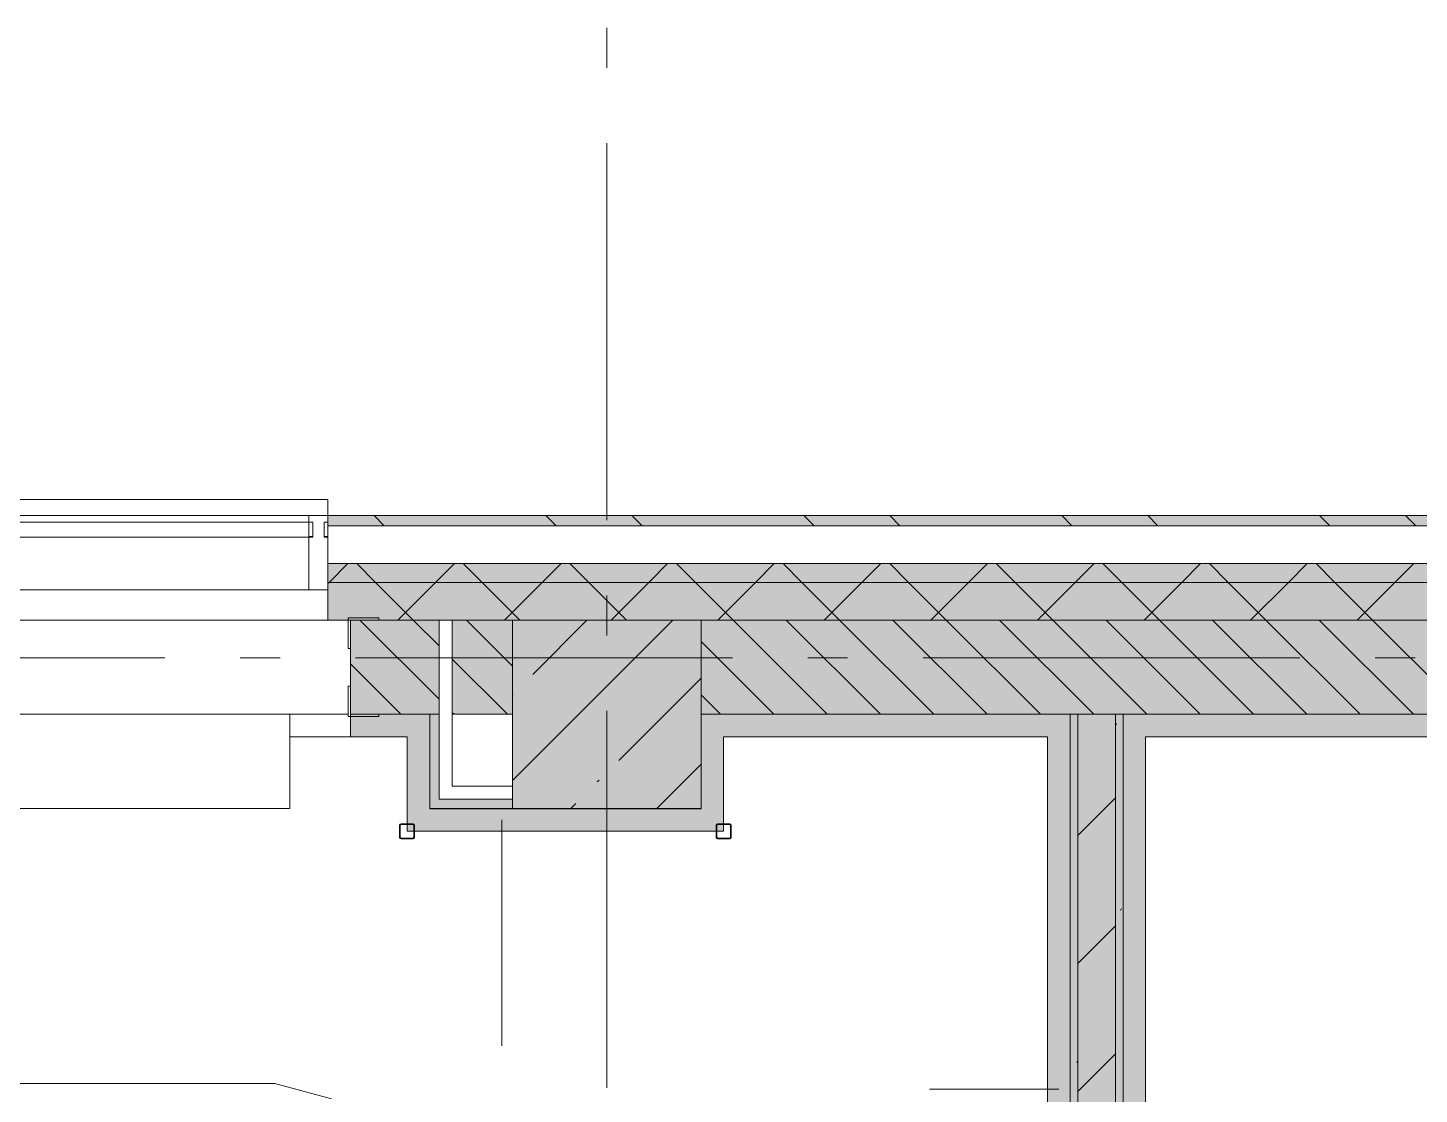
# Model space of a CAD drawing. Header units: millimetres. Extents: x -537608 to 253996, y -217170 to 186033.
# Drawn here: x -289563 to -285870, y -125657 to -122829 of the extents above; entities that cross this region are included whole.
import ezdxf

# ---------------------------------------------------------------- set-up
doc = ezdxf.new("R2010")
doc.units = ezdxf.units.MM
doc.layers.add('PDF _Геометрия', color=7, linetype='Continuous')
doc.layers.add('PDF _Сплошная заливка', color=7, linetype='Continuous', true_color=0xffffff)

msp = doc.modelspace()

# ---------------------------------------------------------------- hatches: boundary and pattern name
at = {"layer": 'PDF _Сплошная заливка', "transparency": 33554559}
h = msp.add_hatch(color=256, dxfattribs=at)
h.paths.add_polyline_path([(-276766.1698, -124149.6224), (-276766.1698, -124122.6244), (-280081.5092, -124122.6244), (-280081.5092, -124149.6224), (-277423.2667, -124149.6224)], flags=0)
h.paths.add_polyline_path([(-281781.5102, -124149.6224), (-281781.5102, -124122.6244), (-282976.5099, -124122.6244), (-282976.5099, -124149.6224), (-282061.2479, -124149.6224)], flags=0)
h.paths.add_polyline_path([(-284676.511, -124149.6224), (-284676.511, -124122.6244), (-288766.5135, -124122.6244), (-288766.5135, -124149.6224), (-285012.6906, -124149.6224)], flags=0)
h.paths.add_polyline_path([(-290466.5125, -124149.6224), (-290466.5125, -124122.6244), (-317511.9667, -124122.6244), (-317511.9667, -124149.6224), (-290493.9411, -124149.6224)], flags=0)
h.paths.add_polyline_path([(-320851.6344, -124149.6224), (-319211.9699, -124149.6224), (-319211.9699, -124122.6244), (-321036.1857, -124122.6244), (-321036.1857, -124149.6224)], flags=0)
h.paths.add_polyline_path([(-322959.8077, -124149.6224), (-322736.1846, -124149.6224), (-322736.1846, -124122.6244), (-324536.1883, -124122.6244), (-324536.1883, -124149.6224), (-323803.077, -124149.6224)], flags=0)
h.paths.add_polyline_path([(-326236.1872, -124149.6224), (-326236.1872, -124122.6244), (-328036.1908, -124122.6244), (-328036.1908, -124149.6224), (-326332.885, -124149.6224)], flags=0)
h.paths.add_polyline_path([(-331441.1878, -124149.6224), (-329736.1897, -124149.6224), (-329736.1897, -124122.6244), (-331441.1878, -124122.6244)], flags=0)
h.paths.add_polyline_path([(-333161.192, -124149.6224), (-333161.192, -124122.6244), (-333373.1891, -124122.6244), (-333373.1891, -124149.6224)], flags=0)
h = msp.add_hatch(color=256, dxfattribs=at)
h.paths.add_polyline_path([(-277423.2667, -124299.6231), (-276766.1698, -124299.6231), (-276766.1698, -124249.6228), (-280081.5092, -124249.6228), (-280081.5092, -124299.6231), (-278266.536, -124299.6231)], flags=0)
h.paths.add_polyline_path([(-281781.5102, -124299.6231), (-281781.5102, -124249.6228), (-282976.5099, -124249.6228), (-282976.5099, -124299.6231), (-282061.2479, -124299.6231)], flags=0)
h.paths.add_polyline_path([(-284676.511, -124299.6231), (-284676.511, -124249.6228), (-288766.5135, -124249.6228), (-288766.5135, -124299.6231), (-285012.6906, -124299.6231)], flags=0)
h.paths.add_polyline_path([(-290493.9411, -124299.6231), (-290466.5125, -124299.6231), (-290466.5125, -124249.6228), (-317511.9667, -124249.6228), (-317511.9667, -124299.6231), (-290915.5758, -124299.6231)], flags=0)
h.paths.add_polyline_path([(-319211.9699, -124299.6231), (-319211.9699, -124249.6228), (-321036.1857, -124249.6228), (-321036.1857, -124299.6231), (-319586.7304, -124299.6231)], flags=0)
h.paths.add_polyline_path([(-326236.1872, -124299.6231), (-326236.1872, -124249.6228), (-328036.1908, -124249.6228), (-328036.1908, -124299.6231), (-326332.885, -124299.6231)], flags=0)
h.paths.add_polyline_path([(-322959.8077, -124299.6231), (-322736.1846, -124299.6231), (-322736.1846, -124249.6228), (-324536.1883, -124249.6228), (-324536.1883, -124299.6231), (-323803.077, -124299.6231)], flags=0)
h.paths.add_polyline_path([(-329736.1897, -124299.6231), (-329736.1897, -124249.6228), (-331441.1878, -124249.6228), (-331441.1878, -124299.6231), (-330127.5969, -124299.6231)], flags=0)
h.paths.add_polyline_path([(-333161.192, -124299.6231), (-333161.192, -124249.6228), (-333373.1891, -124249.6228), (-333373.1891, -124299.6231)], flags=0)
h = msp.add_hatch(color=256, dxfattribs=at)
h.paths.add_polyline_path([(-276766.1698, -124399.6235), (-276766.1698, -124299.6231), (-280081.5092, -124299.6231), (-280081.5092, -124399.6235), (-277423.2667, -124399.6235)], flags=0)
h.paths.add_polyline_path([(-282482.8826, -124399.6235), (-281781.5102, -124399.6235), (-281781.5102, -124299.6231), (-282976.5099, -124299.6231), (-282976.5099, -124399.6235), (-282904.5172, -124399.6235)], flags=0)
h.paths.add_polyline_path([(-284676.511, -124399.6235), (-284676.511, -124299.6231), (-288766.5135, -124299.6231), (-288766.5135, -124399.6235), (-285012.6906, -124399.6235)], flags=0)
h.paths.add_polyline_path([(-290466.5125, -124399.6235), (-290466.5125, -124299.6231), (-317511.9667, -124299.6231), (-317511.9667, -124399.6235), (-290493.9411, -124399.6235)], flags=0)
h.paths.add_polyline_path([(-319211.9699, -124399.6235), (-319211.9699, -124299.6231), (-321036.1857, -124299.6231), (-321036.1857, -124399.6235), (-319586.7304, -124399.6235)], flags=0)
h.paths.add_polyline_path([(-323803.077, -124399.6235), (-322736.1846, -124399.6235), (-322736.1846, -124299.6231), (-324536.1883, -124299.6231), (-324536.1883, -124399.6235), (-324224.7117, -124399.6235)], flags=0)
h.paths.add_polyline_path([(-328036.1908, -124399.6235), (-326236.1872, -124399.6235), (-326236.1872, -124299.6231), (-328036.1908, -124299.6231)], flags=0)
h.paths.add_polyline_path([(-329736.1897, -124399.6235), (-329736.1897, -124299.6231), (-331441.1878, -124299.6231), (-331441.1878, -124399.6235), (-330127.5969, -124399.6235)], flags=0)
h.paths.add_polyline_path([(-333161.192, -124399.6235), (-333161.192, -124299.6231), (-333373.1891, -124299.6231), (-333373.1891, -124399.6235)], flags=0)
h = msp.add_hatch(color=256, dxfattribs=at)
h.paths.add_polyline_path([(-274950.1525, -124649.6246), (-274726.1677, -124649.6246), (-274726.1677, -124399.6235), (-275037.6528, -124399.6235), (-275037.6528, -124649.6246), (-274970.1513, -124649.6246)], flags=0)
h.paths.add_polyline_path([(-272806.1669, -124649.6246), (-272776.1677, -124649.6246), (-272776.1677, -124399.6235), (-272806.1669, -124399.9723)], flags=0)
h.paths.add_polyline_path([(-279721.154, -124649.6246), (-277026.1692, -124649.6246), (-277026.1692, -124399.6235), (-280021.1704, -124399.6235), (-280021.1704, -124649.6246), (-279953.0747, -124649.6246)], flags=0)
h.paths.add_polyline_path([(-276526.1692, -124649.6246), (-276447.6531, -124649.6246), (-276447.6531, -124399.6235), (-276526.1692, -124399.6235)], flags=0)
h.paths.add_polyline_path([(-282061.2479, -124649.6246), (-281841.1708, -124649.6246), (-281841.1708, -124399.6235), (-282916.1712, -124399.6235), (-282916.1712, -124649.6246), (-282876.1715, -124649.6246), (-282876.1715, -124399.9723), (-282376.1714, -124399.9723), (-282376.1714, -124649.6246), (-282316.1707, -124649.6246)], flags=0)
h.paths.add_polyline_path([(-286796.3468, -124649.6246), (-284736.1715, -124649.6246), (-284736.1715, -124399.6235), (-288436.1728, -124399.6235), (-288436.1728, -124649.6246), (-288276.1738, -124649.6246), (-288276.1738, -124399.9723), (-287776.1737, -124399.9723), (-287776.1737, -124649.6246), (-287542.4985, -124649.6246)], flags=0)
h.paths.add_polyline_path([(-288471.1733, -124649.6246), (-288471.1733, -124399.6235), (-288706.1727, -124399.6235), (-288706.1727, -124649.6246), (-288496.1734, -124649.6246)], flags=0)
h.paths.add_polyline_path([(-291076.1754, -124649.6246), (-291026.1752, -124649.6246), (-291026.1752, -124399.6235), (-291076.1754, -124399.6235)], flags=0)
h.paths.add_polyline_path([(-291876.1747, -124649.6246), (-291876.1747, -124399.6235), (-296576.1782, -124399.6235), (-296576.1782, -124649.6246), (-292602.1144, -124649.6246)], flags=0)
h.paths.add_polyline_path([(-297076.1761, -124649.6246), (-297076.1761, -124399.6235), (-302526.1787, -124399.6235), (-302526.1787, -124649.6246), (-299348.2668, -124649.6246)], flags=0)
h.paths.add_polyline_path([(-303026.1809, -124649.6246), (-303026.1809, -124399.6235), (-308526.1794, -124399.6235), (-308526.1794, -124649.6246), (-306094.4213, -124649.6246)], flags=0)
h.paths.add_polyline_path([(-309026.1817, -124649.6246), (-309026.1817, -124399.6235), (-314776.1856, -124399.6235), (-314776.1856, -124649.6246), (-309467.4986, -124649.6246)], flags=0)
for points in [[(-288276.1738, -124899.9701), (-287776.1737, -124899.9701), (-287776.1737, -124399.9723), (-288276.1738, -124399.9723), (-288276.1738, -124649.6246)], [(-286676.3476, -128279.6269), (-286676.3476, -124649.6246), (-286776.348, -124649.6246), (-286776.348, -128279.6269), (-286699.2292, -128279.6269)], [(-286676.3476, -128259.6259), (-286656.3466, -128259.6259), (-286656.3466, -124649.6246), (-286676.3476, -124649.6246), (-286676.3476, -126877.9457)]]:
    msp.add_hatch(color=256, dxfattribs=at).paths.add_polyline_path(points)
at = {"layer": 'PDF _Сплошная заливка', "true_color": 0xbce362, "transparency": 33554559}
for points in [[(-288556.1742, -124709.6231), (-288496.1734, -124709.6231), (-288496.1734, -124649.6246), (-288706.1727, -124649.6246), (-288706.1727, -124709.6231)], [(-286856.3475, -124709.6231), (-286796.3468, -124709.6231), (-286796.3468, -124649.6246), (-287776.1737, -124649.6246), (-287776.1737, -124709.6231), (-287542.4985, -124709.6231)], [(-284736.1715, -124709.6231), (-284736.1715, -124649.6246), (-286656.3466, -124649.6246), (-286656.3466, -124709.6231), (-285012.6906, -124709.6231)], [(-288385.7678, -124959.6242), (-287716.1731, -124959.6242), (-287716.1731, -124899.6214), (-288496.1734, -124899.6214), (-288496.1734, -124959.6242)]]:
    msp.add_hatch(color=63, dxfattribs=at).paths.add_polyline_path(points)
at = {"layer": 'PDF _Сплошная заливка', "true_color": 0x77b143, "transparency": 33554559}
for points in [[(-288496.1734, -124874.97), (-288471.1733, -124874.97), (-288471.1733, -124649.6246), (-288496.1734, -124649.6246), (-288496.1734, -124839.9716)], [(-288276.1738, -124899.9701), (-288276.1738, -124874.97), (-288496.1734, -124874.97), (-288496.1734, -124899.9701), (-288385.7678, -124899.9701)]]:
    msp.add_hatch(color=75, dxfattribs=at).paths.add_polyline_path(points)
at = {"layer": 'PDF _Сплошная заливка', "transparency": 33554559}
h = msp.add_hatch(color=256, dxfattribs=at)
h.paths.add_polyline_path([(-286796.3468, -128259.6259), (-286776.348, -128259.6259), (-286776.348, -126899.6259), (-286796.3468, -126899.6259), (-286796.3468, -126919.6226)], flags=0)
h.paths.add_polyline_path([(-286776.348, -126799.6255), (-286776.348, -126499.6242), (-286796.3468, -126499.6242), (-286796.3468, -126799.6255)], flags=0)
h.paths.add_polyline_path([(-286776.348, -126399.6237), (-286776.348, -124649.6246), (-286796.3468, -124649.6246), (-286796.3468, -126399.6237)], flags=0)

# ---------------------------------------------------------------- linework, layer by layer
at = {"layer": 'PDF _Геометрия', "color": 253, "lineweight": 9, "true_color": 0xaaaaaa}
for p, q in [((-288026.1727, -122828.832), (-288026.1727, -122934.6669)), ((-288026.1727, -123134.6678), (-288026.1727, -124134.668)), ((-290466.5125, -124079.6212), (-288766.5135, -124079.6212)), ((-288766.5135, -124079.6212), (-288766.5135, -124122.6244)), ((-288816.5116, -124177.6237), (-288807.4025, -124177.6237)), ((-288776.5119, -124177.6237), (-288766.5135, -124177.6237)), ((-288026.1727, -124334.6645), (-288026.1727, -124440.4995)), ((-289198.7709, -124499.6239), (-290198.771, -124499.6239)), ((-288892.9372, -124499.6239), (-288998.77, -124499.6239)), ((-287692.9362, -124499.6239), (-288692.9363, -124499.6239)), ((-287387.1025, -124499.6239), (-287492.9375, -124499.6239)), ((-286187.1037, -124499.6239), (-287187.1038, -124499.6239)), ((-285881.27, -124499.6239), (-285987.1028, -124499.6239)), ((-288026.1727, -124640.5004), (-288026.1727, -125640.5004)), ((-288907.0175, -125628.8573), (-290107.0185, -125628.8573)), ((-288757.019, -125669.0487), (-288907.0175, -125628.8573))]:
    msp.add_line(p, q, dxfattribs=at)
at = {"layer": 'PDF _Геометрия', "lineweight": 9}
for p, q in [((-289591.5129, -124122.6244), (-288816.5116, -124122.6244)), ((-288766.5135, -124122.6244), (-288816.5116, -124122.6244)), ((-288816.5116, -124122.6244), (-288816.5116, -124139.624)), ((-288766.5135, -124139.624), (-288766.5135, -124122.6244)), ((-284676.511, -124122.6244), (-288766.5135, -124122.6244)), ((-288766.5135, -124122.6244), (-288766.5135, -124149.6224)), ((-289591.5129, -124139.624), (-288816.5116, -124139.624)), ((-288816.5116, -124139.624), (-288816.5116, -124179.6217)), ((-288816.5116, -124139.624), (-288806.5133, -124139.624)), ((-288806.5133, -124139.624), (-288806.5133, -124179.6217)), ((-288776.5119, -124179.6217), (-288776.5119, -124139.624)), ((-288776.5119, -124139.624), (-288766.5135, -124139.624)), ((-288766.5135, -124149.6224), (-288766.5135, -124249.6228)), ((-288766.5135, -124149.6224), (-284676.511, -124149.6224)), ((-288816.5116, -124179.6217), (-289591.5129, -124179.6217)), ((-288806.5133, -124179.6217), (-288816.5116, -124179.6217)), ((-288816.5116, -124179.6217), (-288816.5116, -124319.624)), ((-288766.5135, -124179.6217), (-288776.5119, -124179.6217)), ((-288766.5135, -124319.624), (-288766.5135, -124179.6217)), ((-288766.5135, -124249.6228), (-288766.5135, -124299.6231)), ((-288766.5135, -124249.6228), (-284676.511, -124249.6228)), ((-288763.2561, -124299.6231), (-288713.2559, -124249.6228)), ((-288639.8122, -124299.6231), (-288689.8124, -124249.6228)), ((-288480.4139, -124299.6231), (-288430.4137, -124249.6228)), ((-288356.9699, -124299.6231), (-288406.9701, -124249.6228)), ((-288197.5694, -124299.6231), (-288147.5692, -124249.6228)), ((-288074.1276, -124299.6231), (-288124.1278, -124249.6228)), ((-287914.7272, -124299.6231), (-287864.7269, -124249.6228)), ((-287791.2853, -124299.6231), (-287841.2856, -124249.6228)), ((-287631.8848, -124299.6231), (-287581.8846, -124249.6228)), ((-287508.4409, -124299.6231), (-287558.4411, -124249.6228)), ((-287349.0426, -124299.6231), (-287299.0424, -124249.6228)), ((-287225.5986, -124299.6231), (-287275.5989, -124249.6228)), ((-287066.1981, -124299.6231), (-287016.1979, -124249.6228)), ((-286942.7563, -124299.6231), (-286992.7566, -124249.6228)), ((-286783.3559, -124299.6231), (-286733.3557, -124249.6228)), ((-286659.9141, -124299.6231), (-286709.9143, -124249.6228)), ((-286500.5136, -124299.6231), (-286450.5134, -124249.6228)), ((-286377.0696, -124299.6231), (-286427.0698, -124249.6228)), ((-286217.6713, -124299.6231), (-286167.6711, -124249.6228)), ((-286094.2274, -124299.6231), (-286144.2276, -124249.6228)), ((-285934.8269, -124299.6231), (-285884.8267, -124249.6228)), ((-288766.5135, -124302.8783), (-288763.2561, -124299.6231)), ((-288766.5135, -124299.6231), (-288766.5135, -124399.6235)), ((-288766.5135, -124299.6231), (-284676.511, -124299.6231)), ((-288539.8139, -124399.6235), (-288639.8122, -124299.6231)), ((-288580.4122, -124399.6235), (-288480.4139, -124299.6231)), ((-288256.9694, -124399.6235), (-288356.9699, -124299.6231)), ((-288297.5698, -124399.6235), (-288197.5694, -124299.6231)), ((-287974.1272, -124399.6235), (-288074.1276, -124299.6231)), ((-288014.7276, -124399.6235), (-287914.7272, -124299.6231)), ((-287691.2849, -124399.6235), (-287791.2853, -124299.6231)), ((-287731.8853, -124399.6235), (-287631.8848, -124299.6231)), ((-287408.4426, -124399.6235), (-287508.4409, -124299.6231)), ((-287449.0409, -124399.6235), (-287349.0426, -124299.6231)), ((-287125.5982, -124399.6235), (-287225.5986, -124299.6231)), ((-287166.1986, -124399.6235), (-287066.1981, -124299.6231)), ((-286842.7559, -124399.6235), (-286942.7563, -124299.6231)), ((-286883.3563, -124399.6235), (-286783.3559, -124299.6231)), ((-286559.9137, -124399.6235), (-286659.9141, -124299.6231)), ((-286600.514, -124399.6235), (-286500.5136, -124299.6231)), ((-286277.0713, -124399.6235), (-286377.0696, -124299.6231)), ((-286317.6696, -124399.6235), (-286217.6713, -124299.6231)), ((-285994.2269, -124399.6235), (-286094.2274, -124299.6231)), ((-286034.8273, -124399.6235), (-285934.8269, -124299.6231)), ((-289591.5129, -124319.624), (-288816.5116, -124319.624)), ((-288816.5116, -124319.624), (-288766.5135, -124319.624)), ((-288766.5135, -124399.6235), (-284676.511, -124399.6235)), ((-288706.1727, -124649.6246), (-288706.1727, -124399.6235)), ((-288706.1727, -124399.6235), (-288471.1733, -124399.6235)), ((-288471.1733, -124609.683), (-288681.235, -124399.6235)), ((-288471.1733, -124468.264), (-288539.8139, -124399.6235)), ((-288471.1733, -124399.6235), (-288436.1728, -124399.6235)), ((-288471.1733, -124399.6235), (-288471.1733, -124649.6246)), ((-288436.1728, -124399.6235), (-284736.1715, -124399.6235)), ((-288436.1728, -124649.6246), (-288436.1728, -124399.6235)), ((-288276.1738, -124521.8424), (-288398.3906, -124399.6235)), ((-288276.1738, -124825.3143), (-287850.8275, -124399.9723)), ((-288276.1738, -124649.6246), (-288276.1738, -124399.9723)), ((-288276.1738, -124399.9723), (-287776.1737, -124399.9723)), ((-287776.1737, -124399.9723), (-288276.1738, -124399.9723)), ((-288276.1738, -124399.9723), (-288276.1738, -124649.6246)), ((-288256.6228, -124399.9723), (-288256.9694, -124399.6235)), ((-288222.6815, -124543.7251), (-288078.9266, -124399.9723)), ((-288115.2016, -124399.9723), (-288115.5483, -124399.6235)), ((-287973.7805, -124399.9723), (-287974.1272, -124399.6235)), ((-287832.3594, -124399.9723), (-287832.706, -124399.6235)), ((-287776.1737, -124399.9723), (-287776.1737, -124649.6246)), ((-287776.1737, -124649.6246), (-287776.1737, -124399.9723)), ((-287441.2838, -124649.6246), (-287691.2849, -124399.6235)), ((-287299.8626, -124649.6246), (-287549.8637, -124399.6235)), ((-287158.4415, -124649.6246), (-287408.4426, -124399.6235)), ((-287017.0204, -124649.6246), (-287267.0193, -124399.6235)), ((-286875.5993, -124649.6246), (-287125.5982, -124399.6235)), ((-286734.1781, -124649.6246), (-286984.177, -124399.6235)), ((-286592.7569, -124649.6246), (-286842.7559, -124399.6235)), ((-286451.3337, -124649.6246), (-286701.3348, -124399.6235)), ((-286309.9125, -124649.6246), (-286559.9137, -124399.6235)), ((-286168.4914, -124649.6246), (-286418.4925, -124399.6235)), ((-286027.0702, -124649.6246), (-286277.0713, -124399.6235)), ((-285885.6491, -124649.6246), (-286135.6481, -124399.6235)), ((-285744.228, -124649.6246), (-285994.2269, -124399.6235)), ((-287582.7049, -124649.6246), (-287776.1737, -124456.1558)), ((-288572.6551, -124649.6246), (-288706.1727, -124516.1069)), ((-288289.8128, -124649.6246), (-288436.1728, -124503.2624)), ((-287994.5824, -124771.8263), (-287776.1737, -124553.4134)), ((-288276.1738, -124597.2173), (-288274.9639, -124596.0074)), ((-287724.1282, -124649.6246), (-287776.1737, -124597.579)), ((-288431.2339, -124649.6246), (-288436.1728, -124644.6857)), ((-288706.1727, -124709.6231), (-288706.1727, -124649.6246)), ((-288706.1727, -124649.6246), (-288496.1734, -124649.6246)), ((-288496.1734, -124649.6246), (-288706.1727, -124649.6246)), ((-288496.1734, -124649.6246), (-288496.1734, -124839.9716)), ((-288496.1734, -124709.6231), (-288496.1734, -124649.6246)), ((-288471.1733, -124649.6246), (-288496.1734, -124649.6246)), ((-288471.1733, -124649.6246), (-288471.1733, -124839.9716)), ((-288436.1728, -124839.9716), (-288436.1728, -124649.6246)), ((-288436.1728, -124649.6246), (-288276.1738, -124649.6246)), ((-288276.1738, -124649.6246), (-288276.1738, -124899.9701)), ((-287776.1737, -124649.6246), (-286796.3468, -124649.6246)), ((-287776.1737, -124899.9701), (-287776.1737, -124649.6246)), ((-286796.3468, -124649.6246), (-287776.1737, -124649.6246)), ((-287776.1737, -124649.6246), (-287776.1737, -124709.6231)), ((-286796.3468, -124649.6246), (-286796.3468, -124709.6231)), ((-286776.348, -124649.6246), (-286796.3468, -124649.6246)), ((-286796.3468, -124709.6231), (-286796.3468, -124649.6246)), ((-286776.348, -126399.6237), (-286776.348, -124649.6246)), ((-286776.348, -124649.6246), (-286676.3476, -124649.6246)), ((-286656.3466, -124649.6246), (-286676.3476, -124649.6246)), ((-286676.3476, -124649.6246), (-286676.3476, -128259.6259)), ((-284736.1715, -124649.6246), (-286656.3466, -124649.6246)), ((-284736.1715, -124649.6246), (-286656.3466, -124649.6246)), ((-286656.3466, -124649.6246), (-286656.3466, -124709.6231)), ((-286656.3466, -124709.6231), (-286656.3466, -124649.6246)), ((-288706.1727, -124709.6231), (-288867.4958, -124709.6231)), ((-288556.1742, -124709.6231), (-288706.1727, -124709.6231)), ((-288556.1742, -124959.6242), (-288556.1742, -124709.6231)), ((-288496.1734, -124899.6214), (-288496.1734, -124709.6231)), ((-287776.1737, -124709.6231), (-287776.1737, -124899.6214)), ((-286856.3475, -124709.6231), (-287716.1731, -124709.6231)), ((-287716.1731, -124709.6231), (-287716.1731, -124899.6214)), ((-286856.3475, -126319.6242), (-286856.3475, -124709.6231)), ((-286796.3468, -124709.6231), (-286796.3468, -126379.6228)), ((-286796.3468, -126379.6228), (-286796.3468, -124709.6231)), ((-286656.3466, -124709.6231), (-286656.3466, -128199.6231)), ((-286656.3466, -128199.6231), (-286656.3466, -124709.6231)), ((-286596.3481, -128199.6231), (-286596.3481, -124709.6231)), ((-286596.3481, -124709.6231), (-284736.1715, -124709.6231)), ((-287894.6315, -124899.9701), (-287776.1737, -124781.5146)), ((-288051.6077, -124828.8495), (-288046.8669, -124824.1087)), ((-288496.1734, -124839.9716), (-288496.1734, -124874.97)), ((-288471.1733, -124839.9716), (-288471.1733, -124874.97)), ((-288276.1738, -124839.9716), (-288436.1728, -124839.9716)), ((-288276.1738, -124874.97), (-288276.1738, -124839.9716)), ((-288496.1734, -124874.97), (-288496.1734, -124899.9701)), ((-287776.1737, -124899.6214), (-288496.1734, -124899.6214)), ((-288496.1734, -124899.9701), (-288276.1738, -124899.9701)), ((-288471.1733, -124874.97), (-288276.1738, -124874.97)), ((-288276.1738, -124899.9701), (-288276.1738, -124874.97)), ((-288276.1738, -124899.9701), (-287776.1737, -124899.9701)), ((-288122.7284, -124899.9701), (-288108.633, -124885.8726)), ((-287716.1731, -124899.6214), (-287716.1731, -124959.6242)), ((-286776.348, -124971.4354), (-286676.3476, -124871.4392)), ((-288572.1728, -124939.9721), (-288575.0018, -124941.1432)), ((-288540.1734, -124939.9721), (-288572.1728, -124939.9721)), ((-288537.3444, -124941.1432), (-288540.1734, -124939.9721)), ((-288304.8232, -124929.6249), (-288304.8232, -125528.9559)), ((-287732.1738, -124939.9721), (-287735.0007, -124941.1432)), ((-287700.1723, -124939.9721), (-287732.1738, -124939.9721)), ((-287697.3454, -124941.1432), (-287700.1723, -124939.9721)), ((-288575.0018, -124941.1432), (-288576.173, -124943.9723)), ((-288576.173, -124943.9723), (-288576.173, -124975.9695)), ((-288576.173, -124975.9695), (-288575.0018, -124978.7985)), ((-288574.1729, -124943.9723), (-288573.5873, -124942.5556)), ((-288574.1729, -124975.9695), (-288574.1729, -124943.9723)), ((-288573.5873, -124977.3861), (-288574.1729, -124975.9695)), ((-288573.5873, -124942.5556), (-288572.1728, -124941.97)), ((-288572.1728, -124977.9717), (-288573.5873, -124977.3861)), ((-288572.1728, -124941.97), (-288540.1734, -124941.97)), ((-288496.1734, -124959.6242), (-288556.1742, -124959.6242)), ((-288540.1734, -124941.97), (-288538.7589, -124942.5556)), ((-288538.7589, -124977.3861), (-288540.1734, -124977.9717)), ((-288538.7589, -124942.5556), (-288538.1733, -124943.9723)), ((-288538.1733, -124975.9695), (-288538.7589, -124977.3861)), ((-288538.1733, -124943.9723), (-288538.1733, -124975.9695)), ((-288536.1733, -124943.9723), (-288537.3444, -124941.1432)), ((-288537.3444, -124978.7985), (-288536.1733, -124975.9695)), ((-288536.1733, -124975.9695), (-288536.1733, -124943.9723)), ((-287716.1731, -124959.6242), (-288496.1734, -124959.6242)), ((-287735.0007, -124941.1432), (-287736.174, -124943.9723)), ((-287736.174, -124943.9723), (-287736.174, -124975.9695)), ((-287736.174, -124975.9695), (-287735.0007, -124978.7985)), ((-287734.1739, -124943.9723), (-287733.5883, -124942.5556)), ((-287734.1739, -124975.9695), (-287734.1739, -124943.9723)), ((-287733.5883, -124977.3861), (-287734.1739, -124975.9695)), ((-287733.5883, -124942.5556), (-287732.1738, -124941.97)), ((-287732.1738, -124977.9717), (-287733.5883, -124977.3861)), ((-287732.1738, -124941.97), (-287700.1723, -124941.97)), ((-287700.1723, -124941.97), (-287698.7599, -124942.5556)), ((-287698.7599, -124977.3861), (-287700.1723, -124977.9717)), ((-287698.7599, -124942.5556), (-287698.1722, -124943.9723)), ((-287698.1722, -124975.9695), (-287698.7599, -124977.3861)), ((-287698.1722, -124943.9723), (-287698.1722, -124975.9695)), ((-287696.1721, -124943.9723), (-287697.3454, -124941.1432)), ((-287697.3454, -124978.7985), (-287696.1721, -124975.9695)), ((-287696.1721, -124975.9695), (-287696.1721, -124943.9723)), ((-288575.0018, -124978.7985), (-288572.1728, -124979.9696)), ((-288540.1734, -124977.9717), (-288572.1728, -124977.9717)), ((-288572.1728, -124979.9696), (-288540.1734, -124979.9696)), ((-288540.1734, -124979.9696), (-288537.3444, -124978.7985)), ((-287735.0007, -124978.7985), (-287732.1738, -124979.9696)), ((-287700.1723, -124977.9717), (-287732.1738, -124977.9717)), ((-287732.1738, -124979.9696), (-287700.1723, -124979.9696)), ((-287700.1723, -124979.9696), (-287697.3454, -124978.7985)), ((-286776.348, -125310.8487), (-286676.3476, -125210.8482)), ((-286776.348, -125650.262), (-286676.3476, -125550.2616)), ((-286826.3482, -125643.8074), (-287170.0309, -125643.8074))]:
    msp.add_line(p, q, dxfattribs=at)
at = {"layer": 'PDF _Геометрия', "color": 8, "lineweight": 9, "true_color": 0x787878}
for p, q in [((-288616.7842, -124149.6224), (-288643.7844, -124122.6244)), ((-288160.586, -124149.6224), (-288187.5862, -124122.6244)), ((-287932.489, -124149.6224), (-287959.4893, -124122.6244)), ((-287476.2908, -124149.6224), (-287503.291, -124122.6244)), ((-287248.1917, -124149.6224), (-287275.1919, -124122.6244)), ((-286791.9957, -124149.6224), (-286818.9959, -124122.6244)), ((-286563.8966, -124149.6224), (-286590.8968, -124122.6244)), ((-286107.7006, -124149.6224), (-286134.6986, -124122.6244)), ((-285879.6014, -124149.6224), (-285906.6017, -124122.6244)), ((-286673.891, -124677.4709), (-286676.3476, -124673.2167)), ((-286659.998, -125164.5855), (-286663.3502, -125170.3899)), ((-286776.348, -125569.3066), (-286778.5634, -125573.1432))]:
    msp.add_line(p, q, dxfattribs=at)
at = {"layer": 'PDF _Геометрия', "color": 9, "lineweight": 9, "true_color": 0xc0c0c0}
for p, q in [((-288766.5135, -124399.6235), (-290466.5125, -124399.6235)), ((-290466.1745, -124649.6246), (-288712.173, -124649.6246)), ((-288867.4958, -124649.6246), (-290317.4978, -124649.6246)), ((-288867.4958, -124899.6214), (-288867.4958, -124649.6246)), ((-290317.4978, -124899.6214), (-288867.4958, -124899.6214))]:
    msp.add_line(p, q, dxfattribs=at)
at = {"layer": 'PDF _Геометрия', "color": 253, "lineweight": 20, "true_color": 0xaaaaaa}
for p, q in [((-288631.1745, -124393.6253), (-288712.173, -124393.6253)), ((-288712.173, -124393.6253), (-288712.173, -124474.6238)), ((-288706.1727, -124474.6238), (-288706.1727, -124399.6235)), ((-288706.1727, -124399.6235), (-288631.1745, -124399.6235)), ((-288631.1745, -124399.6235), (-288631.1745, -124393.6253)), ((-288712.173, -124474.6238), (-288706.1727, -124474.6238)), ((-288706.1727, -124574.6243), (-288712.173, -124574.6243)), ((-288712.173, -124574.6243), (-288712.173, -124655.6227)), ((-288706.1727, -124649.6246), (-288706.1727, -124574.6243)), ((-288712.173, -124655.6227), (-288631.1745, -124655.6227)), ((-288631.1745, -124649.6246), (-288706.1727, -124649.6246)), ((-288631.1745, -124655.6227), (-288631.1745, -124649.6246))]:
    msp.add_line(p, q, dxfattribs=at)
at = {"layer": 'PDF _Сплошная заливка', "color": 63, "lineweight": 35, "true_color": 0xbce362, "transparency": 33554559}
for points in [[(-288496.1734, -124959.6242), (-288496.1734, -124709.6231), (-288556.1742, -124959.6242), (-288556.1742, -124709.6231)], [(-287716.1731, -124899.6214), (-287716.1731, -124709.6231), (-287776.1737, -124899.6214), (-287776.1737, -124709.6231)], [(-286796.3468, -126379.6228), (-286796.3468, -124709.6231), (-286856.3475, -126379.6228), (-286856.3475, -124709.6231)], [(-286596.3481, -128199.6231), (-286596.3481, -124709.6231), (-286656.3466, -128199.6231), (-286656.3466, -124709.6231)]]:
    msp.add_solid(points, dxfattribs=at)

doc.saveas('drawing.dxf')
